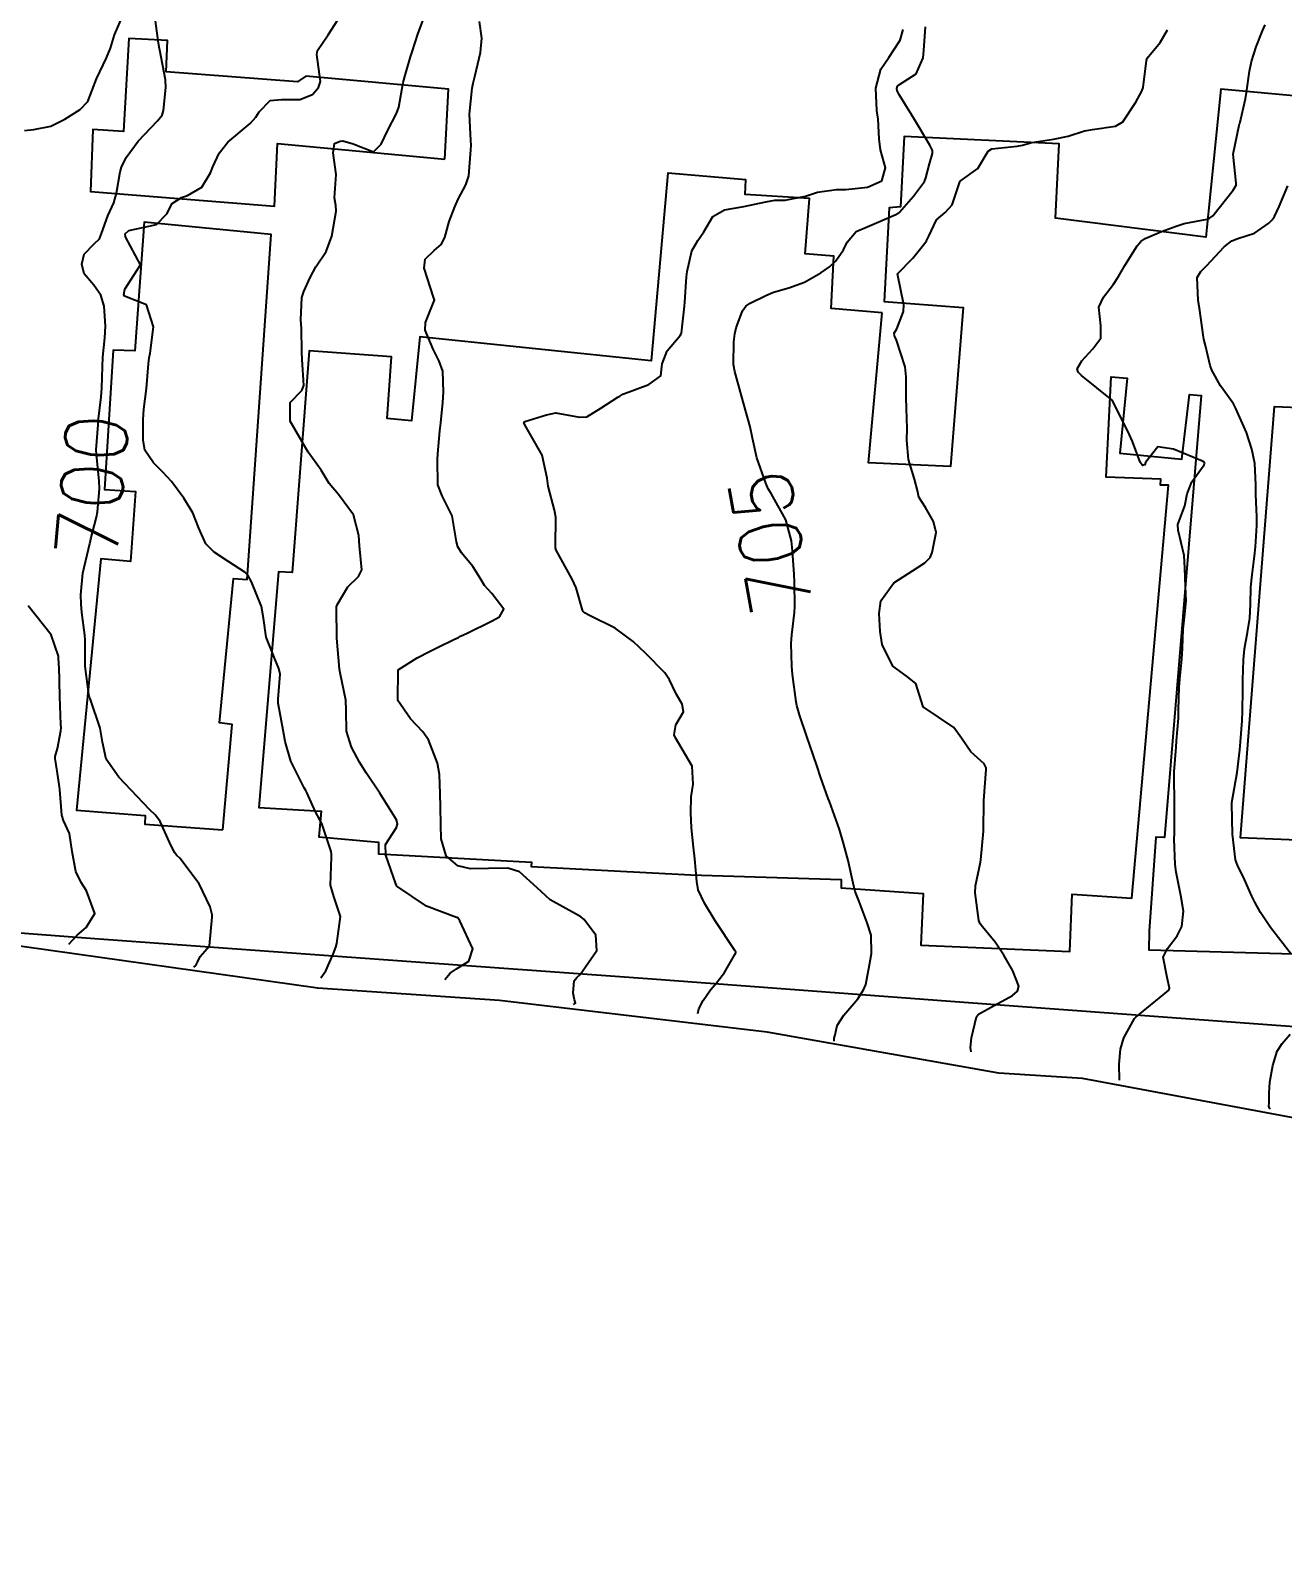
# Model space of a CAD drawing. Header units: metres. Extents: x 292545 to 299085, y 7450245 to 7463078.
# Drawn here: x 297471.8 to 297552.9, y 7452033 to 7452131 of the extents above; entities that cross this region are included whole.
import ezdxf
from ezdxf.enums import TextEntityAlignment as Align

# ---------------------------------------------------------------- set-up
doc = ezdxf.new("R2010")
doc.units = ezdxf.units.M
for name, color, linetype in [('Area', 45, 'Continuous'), ('Cotas', 45, 'Continuous'), ('Curvas de Nivel 1m', 11, 'Continuous'), ('Curvas de Nivel 5m', 15, 'Continuous'), ('Edificações', 30, 'Continuous'), ('Vias Primárias', 230, 'Continuous')]:
    doc.layers.add(name, color=color, linetype=linetype)
doc.styles.add('Style-STANDARD', font='STANDARD.shx')

msp = doc.modelspace()

# ---------------------------------------------------------------- linework, layer by layer
at = {"layer": 'Area'}
msp.add_polyline3d([(297677.638, 7452033.019, 715.783), (297668.942, 7452035.692, 715.753), (297654.249, 7452040.33, 717.554), (297651.581, 7452041.049, 717.405), (297623.368, 7452047.614, 713.685), (297611.811, 7452050.308, 712.816), (297602.582, 7452051.659, 719.026), (297599.289, 7452052.487, 711.974), (297596.496, 7452053.273, 711.726), (297590.948, 7452054.124, 711.398), (297588.184, 7452054.534, 711.108), (297583.412, 7452055.252, 710.786), (297576.008, 7452057.093, 710.336), (297567.504, 7452058.574, 709.628), (297566.843, 7452058.639, 709.619), (297554.375, 7452060.494, 708.327), (297539.919, 7452063.183, 706.748), (297534.506, 7452063.532, 706.229), (297519.512, 7452066.191, 704.448), (297502.186, 7452068.236, 702.29), (297490.431, 7452069.029, 700.709), (297469.916, 7452071.919, 698.467)], dxfattribs=at)
at = {"layer": 'Curvas de Nivel 1m', "flags": 128}
for points, elevation in [([(297471.453, 7452124.512), (297472.05, 7452124.577), (297473.148, 7452124.803), (297474.057, 7452125.262), (297475.037, 7452125.875), (297475.539, 7452126.397), (297476.093, 7452127.86), (297476.751, 7452129.209), (297477.001, 7452129.851), (297477.269, 7452130.706), (297477.771, 7452131.844)], 699), ([(297490.623, 7452069.69), (297490.948, 7452070.144), (297491.418, 7452071.221), (297491.588, 7452071.678), (297491.666, 7452071.918), (297491.894, 7452073.673), (297491.462, 7452074.965), (297491.242, 7452075.682), (297491.32, 7452077.501), (297491.322, 7452077.673), (297491.289, 7452077.88), (297490.688, 7452079.683), (297490.279, 7452080.438), (297489.711, 7452081.697), (297489.657, 7452081.811), (297489.546, 7452081.989), (297488.684, 7452083.709), (297488.311, 7452084.984), (297488.18, 7452085.714), (297487.863, 7452087.465), (297487.854, 7452087.718), (297487.999, 7452089.347), (297487.907, 7452089.717), (297487.642, 7452090.329), (297487.092, 7452091.729), (297486.92, 7452092.976), (297486.788, 7452093.729), (297486.131, 7452095.312), (297485.904, 7452095.738), (297485.715, 7452095.936), (297484.614, 7452096.648), (297483.728, 7452097.246), (297483.188, 7452097.775), (297482.729, 7452098.794), (297482.344, 7452099.784), (297481.767, 7452100.736), (297480.955, 7452101.802), (297480.393, 7452102.415), (297479.795, 7452103.019), (297479.24, 7452103.826), (297479.127, 7452104.513), (297479.134, 7452105.827), (297479.178, 7452106.488), (297479.343, 7452107.825), (297479.464, 7452109.411), (297479.509, 7452109.815), (297479.573, 7452110.119), (297479.802, 7452111.812), (297479.338, 7452113.239), (297477.922, 7452113.792), (297477.887, 7452113.84), (297477.868, 7452113.897), (297477.927, 7452114.25), (297478.945, 7452115.825), (297477.97, 7452117.63), (297477.96, 7452117.84), (297478.194, 7452118.055), (297479.979, 7452118.439), (297480.654, 7452119.135), (297481.004, 7452119.8), (297481.615, 7452120.177), (297482.001, 7452120.314), (297482.929, 7452120.861), (297483.489, 7452121.775), (297483.634, 7452122.167), (297484.036, 7452123.057), (297484.602, 7452123.762), (297486.055, 7452124.969), (297486.414, 7452125.382), (297486.628, 7452125.734), (297487.344, 7452126.457), (297488.075, 7452126.534), (297489.263, 7452126.514), (297490.08, 7452126.857), (297490.482, 7452127.291), (297490.595, 7452127.685), (297490.365, 7452129.432), (297490.399, 7452129.687), (297491.104, 7452130.699), (297491.724, 7452131.674)], 701), ([(297498.643, 7452069.59), (297498.985, 7452070.007), (297499.41, 7452070.273), (297500.213, 7452070.774), (297500.453, 7452071.57), (297499.63, 7452073.389), (297499.487, 7452073.58), (297499.443, 7452073.601), (297499.414, 7452073.609), (297497.454, 7452074.332), (297495.548, 7452075.629), (297495.511, 7452075.667), (297495.474, 7452075.768), (297494.825, 7452077.637), (297494.806, 7452078.331), (297495.511, 7452079.418), (297495.58, 7452079.629), (297495.517, 7452079.929), (297494.438, 7452081.641), (297493.556, 7452082.965), (297493.131, 7452083.654), (297492.618, 7452084.619), (297492.281, 7452085.663), (297492.27, 7452086.999), (297492.245, 7452087.664), (297491.866, 7452089.432), (297491.827, 7452089.668), (297491.663, 7452091.67), (297491.643, 7452093.631), (297491.644, 7452093.671), (297491.647, 7452093.707), (297491.685, 7452093.827), (297492.365, 7452095.001), (297493.062, 7452095.657), (297493.276, 7452096.096), (297493.132, 7452097.656), (297493.085, 7452098.311), (297492.743, 7452099.66), (297491.772, 7452100.96), (297491.172, 7452101.679), (297490.635, 7452102.531), (297489.803, 7452103.7), (297488.635, 7452105.712), (297488.63, 7452106.923), (297489.397, 7452107.705), (297489.529, 7452108.03), (297489.423, 7452109.705), (297489.387, 7452110.198), (297489.369, 7452111.705), (297489.34, 7452112.275), (297489.389, 7452113.705), (297489.532, 7452114.098), (297489.936, 7452115.004), (297490.303, 7452115.695), (297490.962, 7452116.681), (297491.328, 7452117.68), (297491.611, 7452119.298), (297491.587, 7452119.676), (297491.517, 7452120.16), (297491.618, 7452121.676), (297491.422, 7452123.065), (297491.513, 7452123.675), (297491.885, 7452123.831), (297492.045, 7452123.857), (297492.711, 7452123.663), (297494.038, 7452123.148), (297494.52, 7452123.643), (297494.959, 7452124.543), (297495.526, 7452125.628), (297495.662, 7452126.033), (297495.963, 7452127.622), (297496.098, 7452128.17), (297496.435, 7452129.292), (297496.538, 7452129.616), (297496.926, 7452130.811), (297497.218, 7452131.609)], 702), ([(297506.983, 7452067.97), (297507.11, 7452068.056), (297507.053, 7452068.265), (297506.946, 7452068.713), (297507.027, 7452069.494), (297507.188, 7452069.709), (297507.407, 7452069.905), (297508.495, 7452071.474), (297508.415, 7452072.458), (297507.671, 7452073.478), (297507.445, 7452073.645), (297507.099, 7452073.834), (297505.461, 7452074.747), (297504.624, 7452075.518), (297503.483, 7452076.548), (297502.736, 7452076.792), (297501.485, 7452076.765), (297500.314, 7452076.743), (297499.487, 7452076.948), (297498.747, 7452077.587), (297498.416, 7452078.679), (297498.389, 7452079.591), (297498.369, 7452080.753), (297498.348, 7452081.592), (297498.296, 7452082.852), (297498.17, 7452083.594), (297497.585, 7452085.094), (297497.221, 7452085.606), (297496.437, 7452086.453), (297495.613, 7452087.63), (297495.633, 7452089.63), (297496.863, 7452090.393), (297497.651, 7452090.82), (297498.174, 7452091.076), (297499.234, 7452091.584), (297499.524, 7452091.721), (297499.665, 7452091.792), (297500.092, 7452091.999), (297501.675, 7452092.765), (297502.179, 7452093.044), (297502.469, 7452093.542), (297501.693, 7452094.562), (297501.221, 7452095.08), (297500.946, 7452095.561), (297500.457, 7452096.306), (297499.729, 7452097.199), (297499.489, 7452097.582), (297499.408, 7452097.911), (297499.118, 7452099.586), (297498.486, 7452100.879), (297498.194, 7452101.596), (297498.169, 7452103.226), (297498.204, 7452103.596), (297498.336, 7452105.076), (297498.383, 7452105.594), (297498.51, 7452106.927), (297498.573, 7452107.593), (297498.521, 7452108.939), (297498.285, 7452109.596), (297497.885, 7452110.381), (297497.371, 7452111.605), (297497.408, 7452112.105), (297497.921, 7452113.397), (297497.971, 7452113.551), (297497.969, 7452113.6), (297497.924, 7452113.732), (297497.305, 7452115.606), (297497.368, 7452116.189), (297497.96, 7452116.753), (297498.417, 7452117.145), (297498.641, 7452117.593), (297498.941, 7452118.633), (297499.291, 7452119.587), (297499.511, 7452120.072), (297500.007, 7452121.005), (297500.204, 7452121.577), (297500.339, 7452123.275), (297500.346, 7452123.575), (297500.339, 7452123.869), (297500.249, 7452125.577), (297500.411, 7452127.252), (297500.481, 7452127.574), (297500.622, 7452128.096), (297500.965, 7452129.567), (297501.051, 7452130.495), (297500.885, 7452131.569)], 703), ([(297542.323, 7452063.07), (297542.306, 7452064.102), (297542.375, 7452065.07), (297542.606, 7452065.822), (297543.28, 7452067.061), (297543.326, 7452067.107), (297543.374, 7452067.142), (297543.853, 7452067.529), (297545.39, 7452068.782), (297545.513, 7452068.908), (297545.551, 7452069.028), (297545.403, 7452069.724), (297545.156, 7452071.034), (297545.429, 7452071.602), (297546.045, 7452072.416), (297546.36, 7452073.021), (297546.462, 7452074.01), (297546.292, 7452075.022), (297545.978, 7452076.532), (297545.916, 7452077.026), (297545.865, 7452078.671), (297545.871, 7452079.026), (297545.885, 7452080.679), (297545.883, 7452081.027), (297545.855, 7452082.732), (297545.863, 7452083.027), (297545.981, 7452084.624), (297546.019, 7452085.026), (297546.135, 7452086.494), (297546.142, 7452087.025), (297546.177, 7452088.475), (297546.232, 7452089.024), (297546.361, 7452090.308), (297546.386, 7452091.023), (297546.43, 7452092.264), (297546.525, 7452093.022), (297546.632, 7452094.082), (297546.593, 7452095.021), (297546.549, 7452096.194), (297546.494, 7452097.022), (297546.109, 7452098.667), (297546.104, 7452099.026), (297546.544, 7452100.243), (297546.709, 7452101.021), (297547.007, 7452101.795), (297547.801, 7452102.892), (297547.831, 7452102.982), (297547.832, 7452103.01), (297547.826, 7452103.033), (297547.803, 7452103.067), (297547.688, 7452103.128), (297545.812, 7452103.9), (297544.8, 7452104.054), (297544, 7452103.048), (297543.959, 7452102.89), (297543.8, 7452102.839), (297543.661, 7452103.052), (297543.15, 7452104.394), (297542.863, 7452105.064), (297541.853, 7452107.08), (297539.869, 7452108.671), (297539.644, 7452108.877), (297539.577, 7452109.104), (297539.878, 7452109.624), (297540.596, 7452110.383), (297541.102, 7452111.088), (297541.114, 7452111.879), (297540.976, 7452113.089), (297541.289, 7452113.727), (297541.938, 7452114.567), (297542.258, 7452115.075), (297542.656, 7452115.775), (297543.462, 7452117.058), (297543.694, 7452117.327), (297543.97, 7452117.532), (297545.039, 7452117.977), (297545.982, 7452118.318), (297546.509, 7452118.501), (297547.99, 7452118.784), (297548.155, 7452118.843), (297548.363, 7452119.004), (297549.676, 7452120.652), (297549.871, 7452120.982), (297549.881, 7452121.116), (297549.682, 7452122.985), (297550.062, 7452124.855), (297550.089, 7452124.953), (297550.097, 7452124.98), (297550.481, 7452126.574), (297550.537, 7452126.975), (297550.727, 7452128.35), (297550.865, 7452128.972), (297551.159, 7452129.933), (297551.57, 7452130.966), (297551.741, 7452131.36)], 707), ([(297515.033, 7452067.39), (297515.089, 7452067.68), (297515.381, 7452068.231), (297515.856, 7452068.918), (297516.234, 7452069.382), (297516.742, 7452070.037), (297517.42, 7452071.203), (297517.477, 7452071.314), (297517.491, 7452071.369), (297517.467, 7452071.413), (297517.424, 7452071.464), (297516.15, 7452073.383), (297515.46, 7452074.525), (297515.055, 7452075.394), (297514.953, 7452075.92), (297514.835, 7452077.397), (297514.756, 7452078.142), (297514.621, 7452079.399), (297514.566, 7452080.361), (297514.599, 7452081.399), (297514.722, 7452082.228), (297514.654, 7452083.399), (297513.59, 7452085.216), (297513.493, 7452085.412), (297513.599, 7452086.063), (297514.107, 7452086.906), (297514.008, 7452087.406), (297513.62, 7452088.072), (297513.185, 7452088.973), (297512.882, 7452089.421), (297511.651, 7452090.677), (297510.837, 7452091.448), (297509.671, 7452092.309), (297508.049, 7452093.107), (297507.681, 7452093.306), (297507.595, 7452093.395), (297507.561, 7452093.482), (297507.143, 7452094.934), (297506.899, 7452095.492), (297505.866, 7452097.373), (297505.817, 7452097.509), (297505.817, 7452097.592), (297505.842, 7452099.509), (297505.759, 7452099.946), (297505.341, 7452101.514), (297505.271, 7452102.033), (297504.944, 7452103.519), (297503.822, 7452105.47), (297503.785, 7452105.53), (297503.765, 7452105.589), (297503.825, 7452105.686), (297505.225, 7452106.123), (297505.834, 7452106.261), (297507.356, 7452105.961), (297507.831, 7452105.992), (297508.758, 7452106.552), (297509.85, 7452107.264), (297509.97, 7452107.34), (297510.18, 7452107.455), (297511.86, 7452108.094), (297512.639, 7452108.649), (297512.719, 7452109.422), (297513.032, 7452110.268), (297513.891, 7452111.247), (297513.948, 7452111.354), (297513.96, 7452111.409), (297514.167, 7452113.16), (297514.191, 7452113.407), (297514.297, 7452115.048), (297514.328, 7452115.406), (297514.632, 7452116.734), (297515.028, 7452117.399), (297515.416, 7452117.959), (297515.989, 7452118.952), (297516.756, 7452119.379), (297517.995, 7452119.596), (297519.436, 7452119.908), (297520, 7452120.005), (297520.687, 7452120.016), (297522.002, 7452120.26), (297522.774, 7452120.533), (297524.007, 7452120.703), (297524.6, 7452120.691), (297526.009, 7452120.841), (297526.935, 7452121.256), (297527.176, 7452122.102), (297526.853, 7452123.258), (297526.761, 7452123.971), (297526.696, 7452125.261), (297526.618, 7452125.812), (297526.553, 7452127.263), (297526.864, 7452128.496), (297527.393, 7452129.251), (297528.124, 7452130.362), (297528.321, 7452131.048)], 704), ([(297532.723, 7452064.91), (297532.674, 7452065.187), (297532.729, 7452065.817), (297533.058, 7452067.183), (297533.202, 7452067.355), (297533.376, 7452067.46), (297534.016, 7452067.807), (297535.387, 7452068.552), (297535.712, 7452068.825), (297535.811, 7452069.146), (297535.408, 7452070.15), (297534.838, 7452071.159), (297534.275, 7452072.011), (297533.441, 7452072.985), (297533.299, 7452073.181), (297533.218, 7452073.411), (297532.981, 7452075.185), (297533.003, 7452075.652), (297533.332, 7452077.182), (297533.354, 7452077.321), (297533.513, 7452079.18), (297533.543, 7452081.18), (297533.686, 7452083.178), (297533.679, 7452083.293), (297533.567, 7452083.54), (297532.701, 7452084.31), (297532.086, 7452085.192), (297531.593, 7452085.898), (297529.613, 7452087.22), (297529.138, 7452088.737), (297528.508, 7452089.237), (297527.642, 7452089.871), (297526.967, 7452091.257), (297526.823, 7452092.107), (297526.755, 7452093.259), (297526.871, 7452094.078), (297527.703, 7452095.25), (297528.916, 7452096.031), (297529.723, 7452096.556), (297530.058, 7452096.886), (297530.201, 7452097.215), (297530.444, 7452098.515), (297530.289, 7452099.215), (297529.762, 7452100.119), (297529.339, 7452100.796), (297529.241, 7452101.228), (297529.045, 7452101.967), (297528.655, 7452103.231), (297528.558, 7452104.49), (297528.573, 7452105.232), (297528.537, 7452106.539), (297528.517, 7452107.233), (297528.519, 7452108.581), (297528.438, 7452109.234), (297527.89, 7452110.953), (297527.796, 7452111.145), (297527.75, 7452111.242), (297527.742, 7452111.396), (297527.9, 7452111.691), (297528.345, 7452112.807), (297528.358, 7452113.236), (297527.943, 7452115.24), (297528.939, 7452116.25), (297529.725, 7452117.222), (297529.821, 7452117.375), (297529.978, 7452117.687), (297530.466, 7452118.737), (297531.03, 7452119.21), (297531.488, 7452119.715), (297531.991, 7452121.2), (297531.997, 7452121.216), (297532.014, 7452121.24), (297533.146, 7452122.063), (297533.824, 7452123.173), (297534.045, 7452123.341), (297535.693, 7452123.507), (297536.047, 7452123.576), (297536.654, 7452123.746), (297538.051, 7452123.952), (297539.004, 7452124.16), (297540.057, 7452124.49), (297540.569, 7452124.583), (297542.06, 7452124.796), (297542.533, 7452125.073), (297543.374, 7452126.358), (297543.764, 7452127.055), (297543.841, 7452127.299), (297544.058, 7452129.051), (297544.114, 7452129.193), (297544.959, 7452130.207), (297545.433, 7452131.037)], 706), ([(297553.426, 7452071.219), (297552.094, 7452072.953), (297551.453, 7452073.925), (297551.082, 7452074.589), (297550.895, 7452074.969), (297550.399, 7452076.056), (297549.948, 7452076.983), (297549.834, 7452077.322), (297549.623, 7452078.988), (297549.581, 7452080.951), (297549.585, 7452080.989), (297549.593, 7452081.038), (297549.945, 7452082.976), (297550.113, 7452084.439), (297550.151, 7452084.974), (297550.252, 7452086.325), (297550.284, 7452086.973), (297550.299, 7452088.301), (297550.302, 7452088.973), (297550.352, 7452090.267), (297550.413, 7452090.972), (297550.596, 7452092.043), (297550.752, 7452092.969), (297550.795, 7452093.866), (297550.818, 7452094.969), (297550.903, 7452095.78), (297551.064, 7452096.967), (297551.126, 7452097.579), (297551.215, 7452098.965), (297551.209, 7452099.515), (297551.143, 7452100.966), (297551.152, 7452101.596), (297551.074, 7452102.967), (297550.888, 7452103.894), (297550.548, 7452104.973), (297549.838, 7452106.529), (297549.691, 7452106.831), (297549.594, 7452106.984), (297548.86, 7452107.992), (297548.289, 7452109.004), (297548.185, 7452109.314), (297547.889, 7452110.61), (297547.782, 7452111.011), (297547.751, 7452111.155), (297547.497, 7452113.014), (297547.421, 7452113.522), (297547.342, 7452115.016), (297547.574, 7452115.387), (297547.95, 7452115.766), (297549.094, 7452116.993), (297549.58, 7452117.374), (297549.971, 7452117.535), (297551.06, 7452117.886), (297551.986, 7452118.52), (297552.21, 7452118.736), (297552.347, 7452118.955), (297552.659, 7452119.61), (297553.224, 7452120.942)], 708), ([(297474.303, 7452071.88), (297474.85, 7452072.455), (297475.434, 7452072.958), (297475.989, 7452073.862), (297475.465, 7452075.32), (297475.108, 7452075.874), (297474.772, 7452076.586), (297474.536, 7452077.88), (297474.36, 7452079.032), (297473.963, 7452079.883), (297473.862, 7452080.22), (297473.724, 7452081.887), (297473.709, 7452082.052), (297473.555, 7452083.073), (297473.422, 7452083.891), (297473.43, 7452084.026), (297473.573, 7452084.54), (297473.801, 7452085.676), (297473.808, 7452085.887), (297473.795, 7452086.087), (297473.731, 7452087.888), (297473.678, 7452089.854), (297473.676, 7452089.89), (297473.675, 7452089.921), (297473.649, 7452090.497), (297473.169, 7452091.895), (297471.681, 7452093.76)], 699), ([(297552.103, 7452061.19), (297552.038, 7452061.271), (297551.989, 7452061.395), (297552.003, 7452061.609), (297552.011, 7452062.258), (297552.053, 7452062.953), (297552.251, 7452064.034), (297552.523, 7452064.948), (297552.838, 7452065.457), (297553.36, 7452066.052)], 708)]:
    msp.add_lwpolyline(points, dxfattribs=dict(at, elevation=elevation))
at = {"layer": 'Curvas de Nivel 5m', "flags": 128}
for points, elevation in [([(297482.403, 7452070.39), (297482.541, 7452070.5), (297482.637, 7452070.707), (297482.803, 7452071.083), (297483.423, 7452071.77), (297483.593, 7452073.617), (297483.59, 7452073.769), (297483.451, 7452074.286), (297482.745, 7452075.777), (297481.489, 7452077.435), (297481.314, 7452077.616), (297481.162, 7452077.795), (297480.839, 7452078.464), (297480.228, 7452079.809), (297479.925, 7452080.212), (297479.531, 7452080.586), (297478.356, 7452081.832), (297477.551, 7452082.689), (297476.739, 7452083.848), (297476.49, 7452084.94), (297476.336, 7452085.853), (297475.692, 7452087.779), (297475.66, 7452087.86), (297475.616, 7452088.032), (297475.368, 7452089.864), (297475.36, 7452091.565), (297475.35, 7452091.865), (297475.144, 7452093.334), (297475.101, 7452093.869), (297475.093, 7452094.468), (297475.222, 7452095.867), (297475.675, 7452097.804), (297475.688, 7452097.861), (297475.735, 7452098.09), (297476.111, 7452099.495), (297476.168, 7452099.856), (297476.29, 7452101.34), (297476.276, 7452101.855), (297476.096, 7452103.561), (297476.092, 7452103.857), (297476.201, 7452105.483), (297476.243, 7452105.856), (297476.412, 7452107.29), (297476.456, 7452107.854), (297476.499, 7452109.221), (297476.519, 7452109.854), (297476.634, 7452111.111), (297476.696, 7452111.852), (297476.606, 7452113.163), (297476.378, 7452113.855), (297475.929, 7452114.505), (297475.306, 7452115.239), (297475.147, 7452115.872), (297475.297, 7452116.526), (297475.963, 7452117.19), (297476.306, 7452117.518), (297476.432, 7452117.855), (297476.831, 7452119.005), (297477.222, 7452119.848), (297477.394, 7452120.454), (297477.633, 7452121.844), (297477.724, 7452122.145), (297478.032, 7452122.775), (297478.805, 7452123.829), (297480.056, 7452125.134), (297480.353, 7452125.514), (297480.442, 7452125.806), (297480.583, 7452127.307), (297480.571, 7452127.805), (297480.202, 7452129.719), (297480.183, 7452129.809), (297480.117, 7452130.172), (297479.927, 7452131.609)], 700), ([(297523.843, 7452065.59), (297523.859, 7452065.663), (297523.86, 7452065.787), (297523.909, 7452066.014), (297524.034, 7452066.622), (297524.466, 7452067.284), (297525.384, 7452068.335), (297525.743, 7452068.913), (297525.895, 7452069.265), (297526.142, 7452070.533), (297526.264, 7452071.262), (297526.236, 7452072.46), (297525.985, 7452073.265), (297525.463, 7452074.633), (297525.215, 7452075.273), (297525.132, 7452075.618), (297524.75, 7452077.277), (297524.467, 7452078.317), (297524.189, 7452079.283), (297523.54, 7452081.104), (297523.472, 7452081.291), (297522.964, 7452082.706), (297522.762, 7452083.302), (297522.463, 7452084.198), (297522.078, 7452085.313), (297521.604, 7452086.714), (297521.433, 7452087.322), (297521.392, 7452087.545), (297521.15, 7452089.325), (297521.101, 7452089.865), (297521.074, 7452091.326), (297521.112, 7452091.882), (297521.284, 7452093.324), (297521.3, 7452093.711), (297521.274, 7452095.324), (297521.253, 7452095.781), (297521.154, 7452097.326), (297521.094, 7452097.972), (297520.722, 7452099.33), (297519.778, 7452101.026), (297519.585, 7452101.342), (297519.424, 7452101.706), (297518.855, 7452103.349), (297518.561, 7452104.607), (297518.404, 7452105.354), (297517.853, 7452107.36), (297517.418, 7452108.916), (297517.342, 7452109.368), (297517.362, 7452110.843), (297517.423, 7452111.367), (297517.515, 7452111.749), (297517.915, 7452112.84), (297518.122, 7452113.156), (297518.409, 7452113.355), (297519.427, 7452113.846), (297519.93, 7452114.048), (297520.923, 7452114.34), (297521.937, 7452114.699), (297522.994, 7452115.304), (297523.548, 7452115.696), (297523.955, 7452116.091), (297524.444, 7452116.807), (297524.682, 7452117.283), (297525.276, 7452117.981), (297525.983, 7452118.29), (297527.84, 7452119.091), (297527.992, 7452119.163), (297528.037, 7452119.195), (297528.08, 7452119.239), (297528.975, 7452120.259), (297529.689, 7452121.223), (297529.789, 7452121.449), (297530.03, 7452122.363), (297530.222, 7452123.036), (297530.221, 7452123.218), (297530.046, 7452123.567), (297529.042, 7452125.23), (297528.079, 7452126.807), (297527.929, 7452127.09), (297527.906, 7452127.243), (297527.948, 7452127.379), (297528.087, 7452127.485), (297529.151, 7452128.176), (297529.603, 7452129.225), (297529.659, 7452129.684), (297529.764, 7452131.224)], 705)]:
    msp.add_lwpolyline(points, dxfattribs=dict(at, elevation=elevation))
at = {"layer": 'Edificações'}
for points in [[(297498.647, 7452122.664), (297498.883, 7452127.192), (297489.656, 7452128.041), (297489.121, 7452127.674), (297480.609, 7452128.319), (297480.698, 7452130.351), (297478.196, 7452130.476), (297477.843, 7452124.451), (297475.864, 7452124.578), (297475.719, 7452120.577), (297487.622, 7452119.624), (297487.828, 7452123.687)], [(297484.289, 7452079.262), (297484.89, 7452086.083), (297484.074, 7452086.19), (297484.977, 7452095.536), (297485.858, 7452095.472), (297487.403, 7452117.784), (297479.179, 7452118.585), (297478.579, 7452110.256), (297477.189, 7452110.297), (297476.614, 7452101.294), (297478.638, 7452101.164), (297478.301, 7452096.641), (297476.389, 7452096.811), (297474.81, 7452080.553), (297479.258, 7452080.201), (297479.23, 7452079.629)]]:
    msp.add_lwpolyline(points, close=True, dxfattribs=at)
for points in [[(297559.992, 7452126.186), (297548.868, 7452127.196), (297547.899, 7452117.616), (297538.179, 7452118.838), (297538.404, 7452123.655), (297528.373, 7452124.136), (297528.133, 7452119.576), (297527.41, 7452119.512), (297527.092, 7452113.455), (297532.203, 7452113.07), (297531.37, 7452102.787), (297526.072, 7452103.022), (297526.963, 7452112.722)], [(297526.963, 7452112.722), (297523.661, 7452113.011), (297523.827, 7452116.389), (297521.969, 7452116.535), (297522.246, 7452120.12), (297518.092, 7452120.368), (297518.133, 7452121.321), (297513.087, 7452121.759), (297512.012, 7452109.611), (297497.037, 7452111.16), (297496.502, 7452105.734), (297494.919, 7452105.886), (297495.192, 7452109.874), (297489.875, 7452110.271), (297488.77, 7452095.913), (297487.889, 7452095.974), (297486.616, 7452080.714), (297490.65, 7452080.478), (297490.494, 7452078.81), (297494.35, 7452078.475), (297494.356, 7452077.714), (297504.255, 7452077.184), (297504.245, 7452076.896), (297514.574, 7452076.362), (297524.309, 7452076.062), (297524.302, 7452075.511), (297529.619, 7452075.149), (297529.469, 7452071.813), (297539.109, 7452071.407), (297539.245, 7452075.113), (297543.124, 7452074.85), (297545.481, 7452101.574), (297544.971, 7452101.582), (297544.984, 7452101.964), (297541.456, 7452102.096), (297541.777, 7452108.575), (297542.807, 7452108.503), (297542.337, 7452103.642), (297546.35, 7452103.263), (297546.843, 7452107.439), (297547.6, 7452107.379), (297545.234, 7452078.783), (297544.661, 7452078.805), (297544.238, 7452072.713), (297544.219, 7452071.504), (297554.398, 7452071.236)], [(297554.878, 7452078.57), (297550.157, 7452078.764), (297552.351, 7452106.671), (297554.447, 7452106.571)]]:
    msp.add_lwpolyline(points, dxfattribs=at)
at = {"layer": 'Vias Primárias', "elevation": 697.044}
msp.add_lwpolyline([(297456.079, 7452073.752), (297475.702, 7452072.254), (297494.687, 7452070.879), (297512.08, 7452069.634), (297532.819, 7452068.073), (297552.772, 7452066.613), (297569.871, 7452065.4), (297590.071, 7452063.885), (297602.721, 7452062.918), (297607.813, 7452063.537), (297632.382, 7452061.709), (297639.569, 7452063.313), (297644.081, 7452066.101), (297643.243, 7452067.437), (297646.711, 7452069.771), (297647.629, 7452068.53), (297652.945, 7452072.136), (297664.211, 7452079.805), (297671.629, 7452084.754), (297679.222, 7452089.81), (297679.993, 7452090.3), (297687.978, 7452095.525)], dxfattribs=at)

# ---------------------------------------------------------------- texts
at = {"layer": 'Cotas', "style": 'Style-STANDARD'}
for s, rotation, p in [('700', 85.0142, (297475.815, 7452101.512, 700)), ('705', 100.11104, (297519.719, 7452097.857, 705))]:
    msp.add_text(s, height=4, rotation=rotation, dxfattribs=at).set_placement(p, align=Align.MIDDLE_CENTER)

doc.saveas('drawing.dxf')
